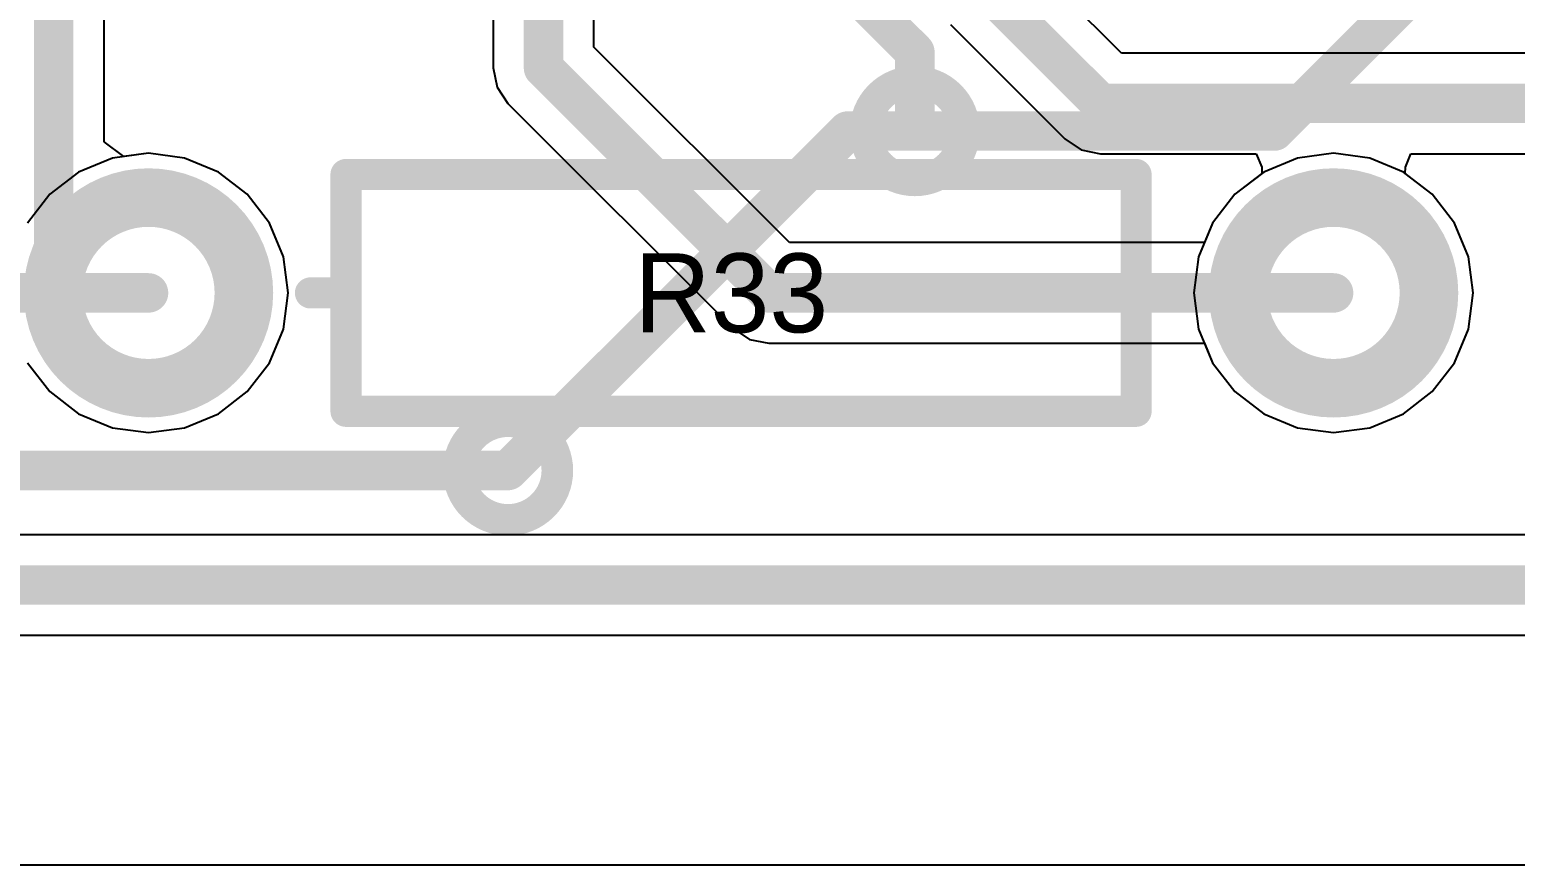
# Model space of a CAD drawing. Header units: millimetres. Extents: x 0.91 to 3, y 1 to 3.
# Drawn here: x 1.6049 to 1.981, y 1 to 1.2117 of the extents above; entities that cross this region are included whole.
import ezdxf

# ---------------------------------------------------------------- set-up
doc = ezdxf.new("R2010")
doc.units = ezdxf.units.MM
doc.header["$MEASUREMENT"] = 0
for name, color, linetype in [('BottomLayer', 5, 'Continuous'), ('BottomSolder', 6, 'Continuous'), ('MultiLayer', 9, 'Continuous'), ('TopLayer', 1, 'Continuous'), ('TopOverlay', 2, 'Continuous'), ('TopSolder', 216, 'Continuous')]:
    doc.layers.add(name, color=color, linetype=linetype)

# ---------------------------------------------------------------- blocks, each defined once
blk = doc.blocks.new('AXIAL_0_3_218')
at = {"layer": 'BottomLayer', "const_width": 0.01083}
for points in [[(-0.17215, 0, 1), (-0.12785, 0, 1)], [(0.12785, 0, 1), (0.17215, 0, 1)]]:
    blk.add_lwpolyline(points, format="xyb", close=True, dxfattribs=at)
at = {"layer": 'BottomSolder', "const_width": 0.01483}
for points in [[(-0.17415, 0, 1), (-0.12585, 0, 1)], [(0.12585, 0, 1), (0.17415, 0, 1)]]:
    blk.add_lwpolyline(points, format="xyb", close=True, dxfattribs=at)
at = {"layer": 'MultiLayer', "const_width": 0.01083}
for points in [[(-0.17215, 0, 1), (-0.12785, 0, 1)], [(0.12785, 0, 1), (0.17215, 0, 1)]]:
    blk.add_lwpolyline(points, format="xyb", close=True, dxfattribs=at)
at = {"layer": 'TopLayer', "const_width": 0.01083}
for points in [[(-0.17215, 0, 1), (-0.12785, 0, 1)], [(0.12785, 0, 1), (0.17215, 0, 1)]]:
    blk.add_lwpolyline(points, format="xyb", close=True, dxfattribs=at)
at = {"layer": 'TopOverlay', "const_width": 0.00787}
for points in [[(0.1, 0.03), (-0.1, 0.03)], [(-0.1, 0.03), (-0.1, -0.03)], [(0.1, 0.03), (0.1, 0)], [(-0.1, 0), (-0.109, 0)], [(0.1, 0), (0.1, -0.03)], [(0.109, 0), (0.1, 0)], [(0.1, -0.03), (-0.1, -0.03)]]:
    blk.add_lwpolyline(points, dxfattribs=at)
at = {"layer": 'TopOverlay', "const_width": 0.00394}
for points in [[(-0.10197, 0.03, 1), (-0.09803, 0.03, 1)], [(-0.10197, 0.03, 1), (-0.09803, 0.03, 1)], [(0.09803, 0.03, 1), (0.10197, 0.03, 1)], [(0.09803, 0.03, 1), (0.10197, 0.03, 1)], [(-0.11097, 0, 1), (-0.10703, 0, 1)], [(-0.10197, 0, 1), (-0.09803, 0, 1)], [(0.09803, 0, 1), (0.10197, 0, 1)], [(0.09803, 0, 1), (0.10197, 0, 1)], [(0.09803, 0, 1), (0.10197, 0, 1)], [(0.10703, 0, 1), (0.11097, 0, 1)], [(-0.10197, -0.03, 1), (-0.09803, -0.03, 1)], [(-0.10197, -0.03, 1), (-0.09803, -0.03, 1)], [(0.09803, -0.03, 1), (0.10197, -0.03, 1)], [(0.09803, -0.03, 1), (0.10197, -0.03, 1)]]:
    blk.add_lwpolyline(points, format="xyb", close=True, dxfattribs=at)
at = {"layer": 'TopSolder', "const_width": 0.01483}
for points in [[(-0.17415, 0, 1), (-0.12585, 0, 1)], [(0.12585, 0, 1), (0.17415, 0, 1)]]:
    blk.add_lwpolyline(points, format="xyb", close=True, dxfattribs=at)

msp = doc.modelspace()

# ---------------------------------------------------------------- linework, layer by layer
at = {"layer": 'BottomLayer'}
for p, q in [((1.62374, 1.18328), (1.62374, 1.35931)), ((1.74774, 1.20728), (1.74774, 1.27303)), ((1.72226, 1.25904), (1.72226, 1.202)), ((1.88128, 1.20574), (1.85974, 1.22728)), ((1.83799, 1.21299), (1.86699, 1.18399)), ((1.79728, 1.15774), (1.74774, 1.20728)), ((2.207, 1.20574), (1.88128, 1.20574)), ((1.72226, 1.202), (1.72323, 1.19712)), ((1.72323, 1.19712), (1.72599, 1.19299)), ((1.72599, 1.19299), (1.78299, 1.13599)), ((1.62875, 1.17954), (1.62374, 1.18328)), ((1.86699, 1.18399), (1.87112, 1.18123)), ((1.87112, 1.18123), (1.876, 1.18026)), ((1.635, 1.18036), (1.62875, 1.17954)), ((1.64415, 1.17916), (1.635, 1.18036)), ((1.65268, 1.17562), (1.64415, 1.17916)), ((1.876, 1.18026), (1.91543, 1.18026)), ((1.91543, 1.18026), (1.91681, 1.17687)), ((1.95319, 1.17687), (1.95457, 1.18026)), ((1.95457, 1.18026), (2.11297, 1.18026)), ((1.66, 1.17), (1.65268, 1.17562)), ((1.91684, 1.17526), (1.91, 1.17)), ((1.91681, 1.17687), (1.91684, 1.17526)), ((1.95316, 1.17526), (1.95319, 1.17687)), ((1.96, 1.17), (1.95316, 1.17526)), ((1.66562, 1.16268), (1.66, 1.17)), ((1.91, 1.17), (1.90438, 1.16268)), ((1.96562, 1.16268), (1.96, 1.17)), ((1.66916, 1.15415), (1.66562, 1.16268)), ((1.90438, 1.16268), (1.90233, 1.15774)), ((1.96916, 1.15415), (1.96562, 1.16268)), ((1.90233, 1.15774), (1.79728, 1.15774)), ((1.67036, 1.145), (1.66916, 1.15415)), ((1.97036, 1.145), (1.96916, 1.15415)), ((1.66916, 1.13585), (1.67036, 1.145)), ((1.96916, 1.13585), (1.97036, 1.145)), ((1.66562, 1.12732), (1.66916, 1.13585)), ((1.78299, 1.13599), (1.78712, 1.13323)), ((1.96562, 1.12732), (1.96916, 1.13585)), ((1.78712, 1.13323), (1.792, 1.13226)), ((1.792, 1.13226), (1.90233, 1.13226)), ((1.90233, 1.13226), (1.90438, 1.12732)), ((1.60438, 1.12732), (1.61, 1.12)), ((1.66, 1.12), (1.66562, 1.12732)), ((1.90438, 1.12732), (1.91, 1.12)), ((1.96, 1.12), (1.96562, 1.12732)), ((1.61, 1.12), (1.61732, 1.11438)), ((1.65268, 1.11438), (1.66, 1.12)), ((1.91, 1.12), (1.91732, 1.11438)), ((1.95268, 1.11438), (1.96, 1.12)), ((1.61732, 1.11438), (1.62585, 1.11084)), ((1.64415, 1.11084), (1.65268, 1.11438)), ((1.91732, 1.11438), (1.92585, 1.11084)), ((1.94415, 1.11084), (1.95268, 1.11438)), ((1.62585, 1.11084), (1.635, 1.10964)), ((1.635, 1.10964), (1.64415, 1.11084)), ((1.92585, 1.11084), (1.935, 1.10964)), ((1.935, 1.10964), (1.94415, 1.11084)), ((2.16572, 1.08374), (1.26928, 1.08374)), ((1.264, 1.05826), (2.171, 1.05826)), ((3, 1), (1, 1))]:
    msp.add_line(p, q, dxfattribs=at)
at = {"layer": 'BottomLayer', "const_width": 0.01}
for points in [[(1.611, 1.145), (1.611, 1.379)], [(1.735, 1.202), (1.735, 1.27745)], [(1.774, 1.261), (1.829, 1.206)], [(1.847, 1.222), (1.876, 1.193)], [(1.829, 1.186), (1.829, 1.206)], [(1.735, 1.202), (1.792, 1.145)], [(1.876, 1.193), (2.207, 1.193)], [(1.58296, 1.145), (1.611, 1.145)], [(1.611, 1.145), (1.635, 1.145)], [(1.792, 1.145), (1.935, 1.145)], [(1.51, 1.1), (1.726, 1.1)], [(1.264, 1.071), (2.171, 1.071)]]:
    msp.add_lwpolyline(points, dxfattribs=at)
at = {"layer": 'BottomLayer'}
for points, const_width in [([(1.8265, 1.206, 1), (1.8315, 1.206, 1)], 0.005), ([(1.8265, 1.206, 1), (1.8315, 1.206, 1)], 0.005), ([(1.7325, 1.202, 1), (1.7375, 1.202, 1)], 0.005), ([(1.7325, 1.202, 1), (1.7375, 1.202, 1)], 0.005), ([(1.8185, 1.186, 1), (1.8395, 1.186, 1)], 0.004), ([(1.8735, 1.193, 1), (1.8785, 1.193, 1)], 0.005), ([(1.8735, 1.193, 1), (1.8785, 1.193, 1)], 0.005), ([(1.8265, 1.186, 1), (1.8315, 1.186, 1)], 0.005), ([(1.6085, 1.145, 1), (1.6135, 1.145, 1)], 0.005), ([(1.6085, 1.145, 1), (1.6135, 1.145, 1)], 0.005), ([(1.6085, 1.145, 1), (1.6135, 1.145, 1)], 0.005), ([(1.6325, 1.145, 1), (1.6375, 1.145, 1)], 0.005), ([(1.7895, 1.145, 1), (1.7945, 1.145, 1)], 0.005), ([(1.7895, 1.145, 1), (1.7945, 1.145, 1)], 0.005), ([(1.9325, 1.145, 1), (1.9375, 1.145, 1)], 0.005), ([(1.7155, 1.1, 1), (1.7365, 1.1, 1)], 0.004), ([(1.7235, 1.1, 1), (1.7285, 1.1, 1)], 0.005)]:
    msp.add_lwpolyline(points, format="xyb", close=True, dxfattribs=dict(at, const_width=const_width))
at = {"layer": 'BottomSolder', "const_width": 0.008}
for points in [[(1.8165, 1.186, 1), (1.8415, 1.186, 1)], [(1.7135, 1.1, 1), (1.7385, 1.1, 1)]]:
    msp.add_lwpolyline(points, format="xyb", close=True, dxfattribs=at)
at = {"layer": 'MultiLayer', "const_width": 0.004}
for points in [[(1.8185, 1.186, 1), (1.8395, 1.186, 1)], [(1.7155, 1.1, 1), (1.7365, 1.1, 1)]]:
    msp.add_lwpolyline(points, format="xyb", close=True, dxfattribs=at)
at = {"layer": 'TopLayer'}
for p, q in [((1.62585, 1.17916), (1.61732, 1.17562)), ((1.635, 1.18036), (1.62585, 1.17916)), ((1.64415, 1.17916), (1.635, 1.18036)), ((1.65268, 1.17562), (1.64415, 1.17916)), ((1.92585, 1.17916), (1.91732, 1.17562)), ((1.935, 1.18036), (1.92585, 1.17916)), ((1.94415, 1.17916), (1.935, 1.18036)), ((1.95268, 1.17562), (1.94415, 1.17916)), ((1.61732, 1.17562), (1.61, 1.17)), ((1.66, 1.17), (1.65268, 1.17562)), ((1.91732, 1.17562), (1.91, 1.17)), ((1.96, 1.17), (1.95268, 1.17562)), ((1.61, 1.17), (1.60438, 1.16268)), ((1.66562, 1.16268), (1.66, 1.17)), ((1.91, 1.17), (1.90438, 1.16268)), ((1.96562, 1.16268), (1.96, 1.17)), ((1.66916, 1.15415), (1.66562, 1.16268)), ((1.90438, 1.16268), (1.90084, 1.15415)), ((1.96916, 1.15415), (1.96562, 1.16268)), ((1.67036, 1.145), (1.66916, 1.15415)), ((1.90084, 1.15415), (1.89964, 1.145)), ((1.97036, 1.145), (1.96916, 1.15415)), ((1.66916, 1.13585), (1.67036, 1.145)), ((1.89964, 1.145), (1.90084, 1.13585)), ((1.96916, 1.13585), (1.97036, 1.145)), ((1.66562, 1.12732), (1.66916, 1.13585)), ((1.90084, 1.13585), (1.90438, 1.12732)), ((1.96562, 1.12732), (1.96916, 1.13585)), ((1.60438, 1.12732), (1.61, 1.12)), ((1.66, 1.12), (1.66562, 1.12732)), ((1.90438, 1.12732), (1.91, 1.12)), ((1.96, 1.12), (1.96562, 1.12732)), ((1.61, 1.12), (1.61732, 1.11438)), ((1.65268, 1.11438), (1.66, 1.12)), ((1.91, 1.12), (1.91732, 1.11438)), ((1.95268, 1.11438), (1.96, 1.12)), ((1.61732, 1.11438), (1.62585, 1.11084)), ((1.64415, 1.11084), (1.65268, 1.11438)), ((1.91732, 1.11438), (1.92585, 1.11084)), ((1.94415, 1.11084), (1.95268, 1.11438)), ((1.62585, 1.11084), (1.635, 1.10964)), ((1.635, 1.10964), (1.64415, 1.11084)), ((1.92585, 1.11084), (1.935, 1.10964)), ((1.935, 1.10964), (1.94415, 1.11084)), ((3, 1), (1, 1))]:
    msp.add_line(p, q, dxfattribs=at)
at = {"layer": 'TopLayer', "const_width": 0.01}
for points in [[(1.92, 1.186), (1.967, 1.233)], [(1.726, 1.1), (1.812, 1.186)], [(1.812, 1.186), (1.829, 1.186)], [(1.829, 1.186), (1.92, 1.186)]]:
    msp.add_lwpolyline(points, dxfattribs=at)
at = {"layer": 'TopLayer'}
for points, const_width in [([(1.8185, 1.186, 1), (1.8395, 1.186, 1)], 0.004), ([(1.8095, 1.186, 1), (1.8145, 1.186, 1)], 0.005), ([(1.8095, 1.186, 1), (1.8145, 1.186, 1)], 0.005), ([(1.8265, 1.186, 1), (1.8315, 1.186, 1)], 0.005), ([(1.8265, 1.186, 1), (1.8315, 1.186, 1)], 0.005), ([(1.9175, 1.186, 1), (1.9225, 1.186, 1)], 0.005), ([(1.9175, 1.186, 1), (1.9225, 1.186, 1)], 0.005), ([(1.7155, 1.1, 1), (1.7365, 1.1, 1)], 0.004), ([(1.7235, 1.1, 1), (1.7285, 1.1, 1)], 0.005)]:
    msp.add_lwpolyline(points, format="xyb", close=True, dxfattribs=dict(at, const_width=const_width))
at = {"layer": 'TopSolder', "const_width": 0.008}
for points in [[(1.8165, 1.186, 1), (1.8415, 1.186, 1)], [(1.7135, 1.1, 1), (1.7385, 1.1, 1)]]:
    msp.add_lwpolyline(points, format="xyb", close=True, dxfattribs=at)

# ---------------------------------------------------------------- block references
at = {"rotation": 180}
msp.add_blockref('AXIAL_0_3_218', (1.785, 1.145), dxfattribs=at)

# ---------------------------------------------------------------- texts
at = {"layer": 'TopOverlay'}
msp.add_text('R33', height=0.02, dxfattribs=at).set_placement((1.758, 1.135))

doc.saveas('drawing.dxf')
